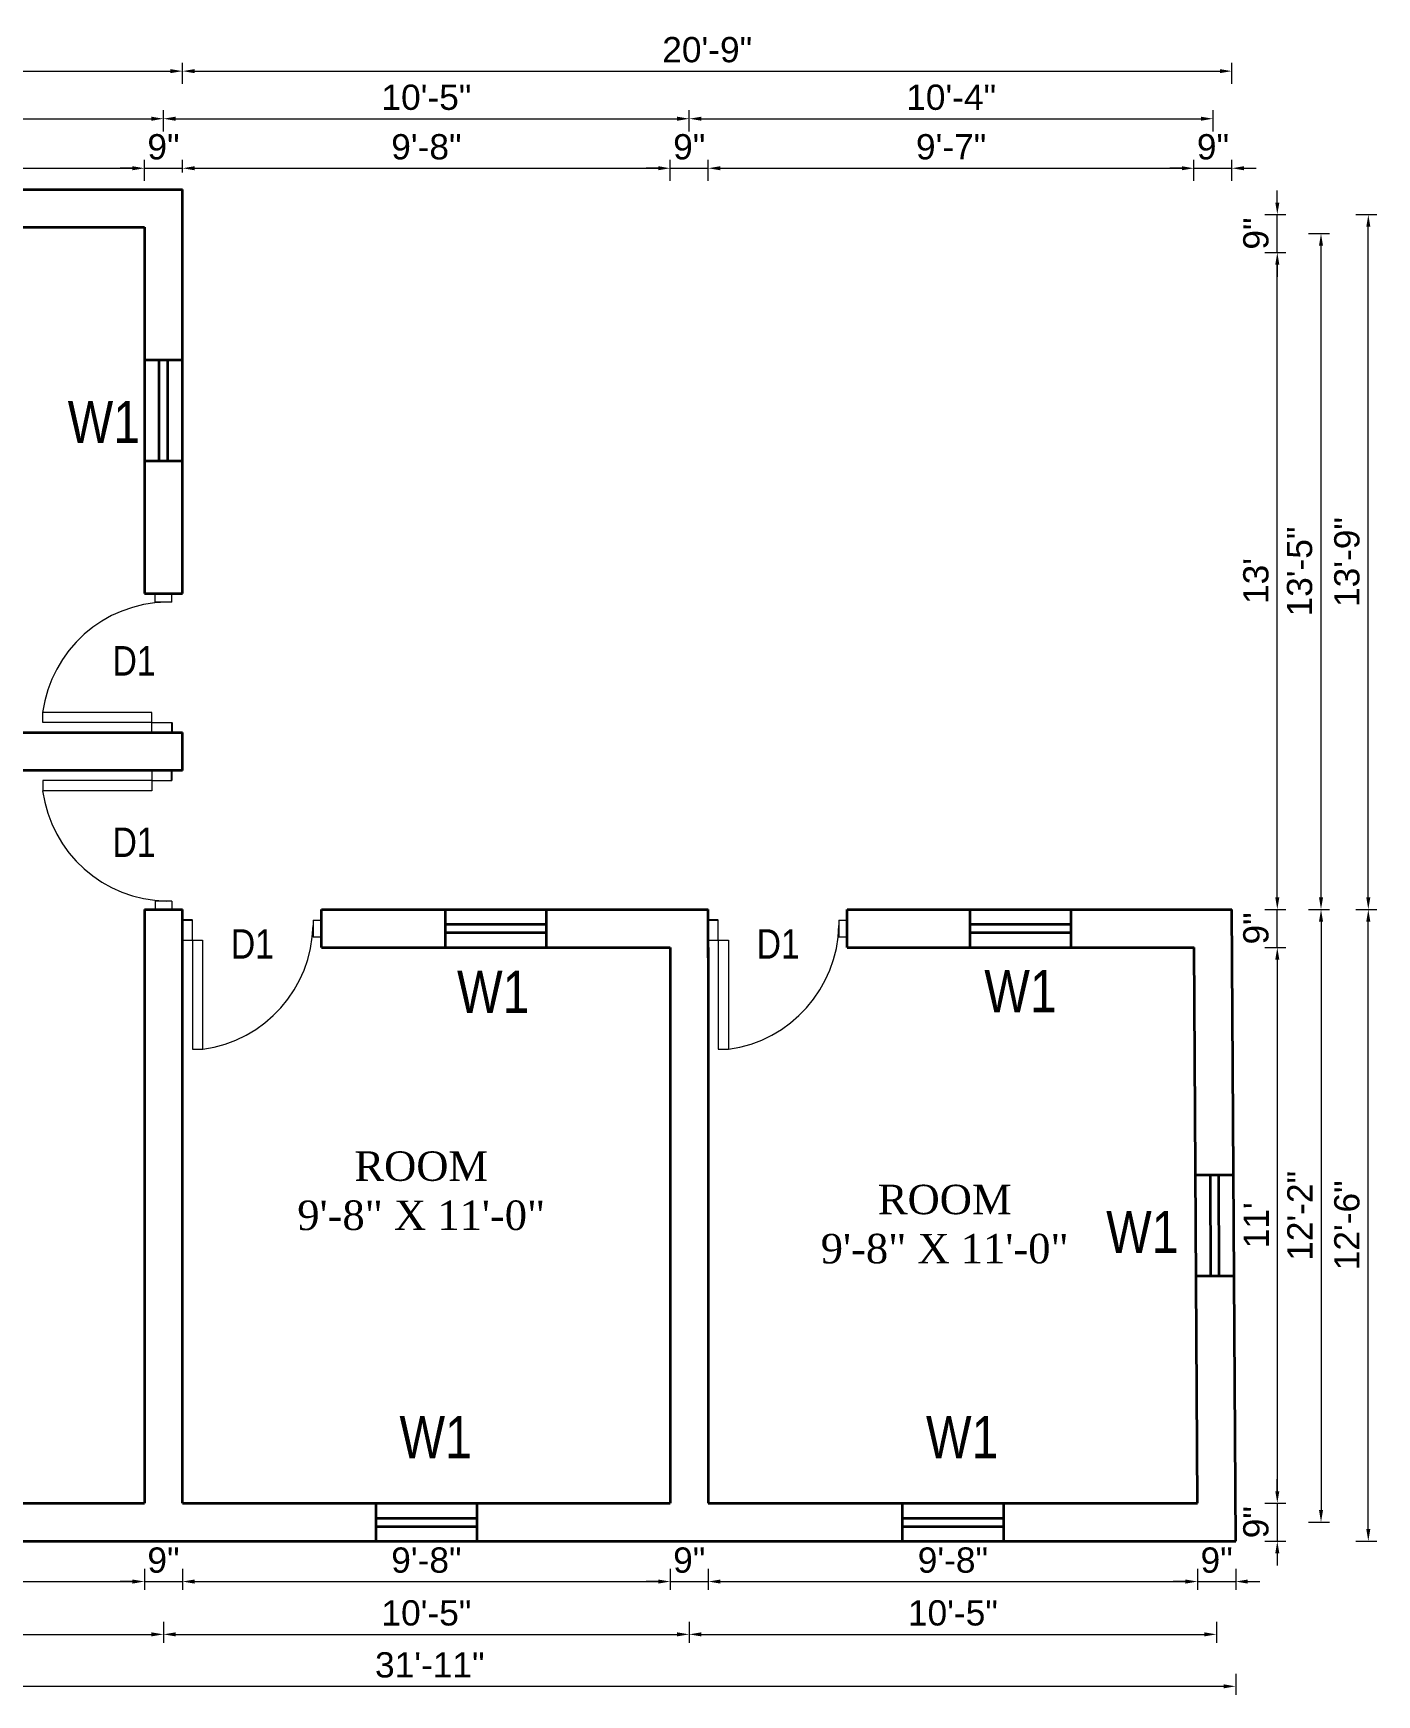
# Model space of a CAD drawing. Header units: inches. Extents: x 352731 to 371558, y -52658 to -39161.
# Drawn here: x 358204.7 to 358523.6, y -42467.6 to -42073 of the extents above; entities that cross this region are included whole.
import ezdxf

# ---------------------------------------------------------------- set-up
doc = ezdxf.new("R2010")
doc.units = ezdxf.units.IN
doc.header["$LTSCALE"] = 2
doc.header["$MEASUREMENT"] = 0
doc.header["$PDMODE"] = 34
doc.layers.get('0').update_dxf_attribs({"linetype": 'CONTINUOUS'})
doc.layers.get('DEFPOINTS').update_dxf_attribs({"color": 141, "linetype": 'CONTINUOUS'})
for name, color, linetype, lineweight in [('dimension', 160, 'CONTINUOUS', 15), ('door', 20, 'CONTINUOUS', 35), ('steps', 253, 'CONTINUOUS', 20), ('truss', 1, 'CONTINUOUS', 25)]:
    doc.layers.add(name, color=color, linetype=linetype, lineweight=lineweight)
doc.styles.add('Lettring Text', font='arial.ttf')
doc.styles.get("Standard").update_dxf_attribs({"font": 'ARIALN.TTF'})
doc.dimstyles.new('Copy of Standard', dxfattribs={"dimtxt": 6, "dimasz": 2.875, "dimexe": 2, "dimexo": 4, "dimgap": 2, "dimtad": 1, "dimdec": 0, "dimrnd": 1, "dimzin": 0, "dimdsep": 46, "dimlunit": 4, "dimtxsty": 'Lettring Text', "dimcen": 0.1, "dimclrd": 7, "dimclre": 7, "dimclrt": 7, "dimazin": 0, "dimtfac": 0.645, "dimtdec": 0, "dimtmove": 1, "dimatfit": 0, "dimfxl": 3, "dimfxlon": 1, "dimtfillclr": 256, "dimtolj": 1, "dimtzin": 0, "dimlwd": -1, "dimlwe": -1, "dimarcsym": 2})

# ---------------------------------------------------------------- blocks, each defined once
blk = doc.blocks.new('*D352')
at = {"layer": 'DEFPOINTS', "color": 0, "ltscale": 0.5, "transparency": 16777216}
for p in [(358231.14, -42105.08), (358106.56, -42119.09), (358231.14, -42119.09)]:
    blk.add_point(p, dxfattribs=at)
at = {"layer": 'steps', "color": 7, "ltscale": 0.5, "transparency": 16777216}
for p, q in [((358106.56, -42108.08), (358106.56, -42103.08)), ((358109.43, -42105.08), (358228.27, -42105.08)), ((358231.14, -42108.08), (358231.14, -42103.08))]:
    blk.add_line(p, q, dxfattribs=at)
for points in [[(358109.43, -42104.6), (358109.43, -42105.56), (358106.56, -42105.08)], [(358228.27, -42104.6), (358228.27, -42105.56), (358231.14, -42105.08)]]:
    blk.add_solid(points, dxfattribs=at)
at = {"layer": 'steps', "color": 7, "ltscale": 0.5, "transparency": 16777216, "insert": (358168.85, -42100.02), "char_height": 6, "attachment_point": 5, "style": 'Lettring Text'}
blk.add_mtext('\\A1;10\'-5"', dxfattribs=at)
blk = doc.blocks.new('*D353')
at = {"layer": 'DEFPOINTS', "color": 0, "ltscale": 0.5, "transparency": 16777216}
for p in [(358240.14, -42105.08), (358240.14, -42110.09), (358231.14, -42119.09)]:
    blk.add_point(p, dxfattribs=at)
at = {"layer": 'steps', "color": 7, "ltscale": 0.5, "transparency": 16777216}
for p, q in [((358228.27, -42105.08), (358225.39, -42105.08)), ((358231.14, -42108.08), (358231.14, -42103.08)), ((358231.14, -42105.08), (358240.14, -42105.08)), ((358240.14, -42106.09), (358240.14, -42103.08)), ((358243.02, -42105.08), (358245.89, -42105.08))]:
    blk.add_line(p, q, dxfattribs=at)
for points in [[(358228.27, -42104.6), (358228.27, -42105.56), (358231.14, -42105.08)], [(358243.02, -42104.6), (358243.02, -42105.56), (358240.14, -42105.08)]]:
    blk.add_solid(points, dxfattribs=at)
at = {"layer": 'steps', "color": 7, "ltscale": 0.5, "transparency": 16777216, "insert": (358235.64, -42100.02), "char_height": 6, "attachment_point": 5, "style": 'Lettring Text'}
blk.add_mtext('\\A1;9"', dxfattribs=at)
blk = doc.blocks.new('*D354')
at = {"layer": 'DEFPOINTS', "color": 0, "ltscale": 0.5, "transparency": 16777216}
for p in [(358235.64, -42093.32), (358102.11, -42114.59), (358235.64, -42114.59)]:
    blk.add_point(p, dxfattribs=at)
at = {"layer": 'steps', "color": 7, "ltscale": 0.5, "transparency": 16777216}
for p, q in [((358102.11, -42096.32), (358102.11, -42091.32)), ((358104.98, -42093.32), (358232.77, -42093.32)), ((358235.64, -42096.32), (358235.64, -42091.32))]:
    blk.add_line(p, q, dxfattribs=at)
for points in [[(358104.98, -42092.84), (358104.98, -42093.8), (358102.11, -42093.32)], [(358232.77, -42092.84), (358232.77, -42093.8), (358235.64, -42093.32)]]:
    blk.add_solid(points, dxfattribs=at)
at = {"layer": 'steps', "color": 7, "ltscale": 0.5, "transparency": 16777216, "insert": (358168.87, -42088.31), "char_height": 6, "attachment_point": 5, "style": 'Lettring Text'}
blk.add_mtext('\\A1;11\'-2"', dxfattribs=at)
blk = doc.blocks.new('*D355')
at = {"layer": 'DEFPOINTS', "color": 0, "ltscale": 0.5, "transparency": 16777216}
for p in [(358240.14, -42082.02), (358097.27, -42110.09), (358240.14, -42110.09)]:
    blk.add_point(p, dxfattribs=at)
at = {"layer": 'steps', "color": 7, "ltscale": 0.5, "transparency": 16777216}
for p, q in [((358097.27, -42085.02), (358097.27, -42080.02)), ((358100.14, -42082.02), (358237.27, -42082.02)), ((358240.14, -42085.02), (358240.14, -42080.02))]:
    blk.add_line(p, q, dxfattribs=at)
for points in [[(358100.14, -42081.54), (358100.14, -42082.5), (358097.27, -42082.02)], [(358237.27, -42081.54), (358237.27, -42082.5), (358240.14, -42082.02)]]:
    blk.add_solid(points, dxfattribs=at)
at = {"layer": 'steps', "color": 7, "ltscale": 0.5, "transparency": 16777216, "insert": (358168.7, -42077.01), "char_height": 6, "attachment_point": 5, "style": 'Lettring Text'}
blk.add_mtext('\\A1;11\'-11"', dxfattribs=at)
blk = doc.blocks.new('*D317')
at = {"layer": 'DEFPOINTS', "color": 0, "ltscale": 0.5, "transparency": 16777216}
for p in [(358116.29, -42422.09), (358231.14, -42431.09), (358231.14, -42440.68)]:
    blk.add_point(p, dxfattribs=at)
at = {"layer": 'steps', "color": 7, "ltscale": 0.5, "transparency": 16777216}
for p, q in [((358116.29, -42437.68), (358116.29, -42442.68)), ((358119.16, -42440.68), (358228.27, -42440.68)), ((358231.14, -42437.68), (358231.14, -42442.68))]:
    blk.add_line(p, q, dxfattribs=at)
for points in [[(358119.16, -42440.2), (358119.16, -42441.16), (358116.29, -42440.68)], [(358228.27, -42440.2), (358228.27, -42441.16), (358231.14, -42440.68)]]:
    blk.add_solid(points, dxfattribs=at)
at = {"layer": 'steps', "color": 7, "ltscale": 0.5, "transparency": 16777216, "insert": (358173.71, -42435.62), "char_height": 6, "attachment_point": 5, "style": 'Lettring Text'}
blk.add_mtext('\\A1;9\'-7"', dxfattribs=at)
blk = doc.blocks.new('*D318')
at = {"layer": 'DEFPOINTS', "color": 0, "ltscale": 0.5, "transparency": 16777216}
for p in [(358231.14, -42431.09), (358240.14, -42431.09), (358240.14, -42440.68)]:
    blk.add_point(p, dxfattribs=at)
at = {"layer": 'steps', "color": 7, "ltscale": 0.5, "transparency": 16777216}
for p, q in [((358228.27, -42440.68), (358225.39, -42440.68)), ((358231.14, -42437.68), (358231.14, -42442.68)), ((358231.14, -42440.68), (358240.14, -42440.68)), ((358240.14, -42437.68), (358240.14, -42442.68)), ((358243.02, -42440.68), (358245.89, -42440.68))]:
    blk.add_line(p, q, dxfattribs=at)
for points in [[(358228.27, -42440.2), (358228.27, -42441.16), (358231.14, -42440.68)], [(358243.02, -42440.2), (358243.02, -42441.16), (358240.14, -42440.68)]]:
    blk.add_solid(points, dxfattribs=at)
at = {"layer": 'steps', "color": 7, "ltscale": 0.5, "transparency": 16777216, "insert": (358235.64, -42435.62), "char_height": 6, "attachment_point": 5, "style": 'Lettring Text'}
blk.add_mtext('\\A1;9"', dxfattribs=at)
blk = doc.blocks.new('*D319')
at = {"layer": 'DEFPOINTS', "color": 0, "ltscale": 0.5, "transparency": 16777216}
for p in [(358355.93, -42422.09), (358240.14, -42431.09), (358355.93, -42440.68)]:
    blk.add_point(p, dxfattribs=at)
at = {"layer": 'steps', "color": 7, "ltscale": 0.5, "transparency": 16777216}
for p, q in [((358240.14, -42437.68), (358240.14, -42442.68)), ((358243.02, -42440.68), (358353.06, -42440.68)), ((358355.93, -42437.68), (358355.93, -42442.68))]:
    blk.add_line(p, q, dxfattribs=at)
for points in [[(358243.02, -42440.2), (358243.02, -42441.16), (358240.14, -42440.68)], [(358353.06, -42440.2), (358353.06, -42441.16), (358355.93, -42440.68)]]:
    blk.add_solid(points, dxfattribs=at)
at = {"layer": 'steps', "color": 7, "ltscale": 0.5, "transparency": 16777216, "insert": (358298.04, -42435.62), "char_height": 6, "attachment_point": 5, "style": 'Lettring Text'}
blk.add_mtext('\\A1;9\'-8"', dxfattribs=at)
blk = doc.blocks.new('*D320')
at = {"layer": 'DEFPOINTS', "color": 0, "ltscale": 0.5, "transparency": 16777216}
for p in [(358355.93, -42422.09), (358364.93, -42431.09), (358364.93, -42440.68)]:
    blk.add_point(p, dxfattribs=at)
at = {"layer": 'steps', "color": 7, "ltscale": 0.5, "transparency": 16777216}
for p, q in [((358353.06, -42440.68), (358350.18, -42440.68)), ((358355.93, -42437.68), (358355.93, -42442.68)), ((358355.93, -42440.68), (358364.93, -42440.68)), ((358364.93, -42437.68), (358364.93, -42442.68)), ((358367.81, -42440.68), (358370.68, -42440.68))]:
    blk.add_line(p, q, dxfattribs=at)
for points in [[(358353.06, -42440.2), (358353.06, -42441.16), (358355.93, -42440.68)], [(358367.81, -42440.2), (358367.81, -42441.16), (358364.93, -42440.68)]]:
    blk.add_solid(points, dxfattribs=at)
at = {"layer": 'steps', "color": 7, "ltscale": 0.5, "transparency": 16777216, "insert": (358360.43, -42435.62), "char_height": 6, "attachment_point": 5, "style": 'Lettring Text'}
blk.add_mtext('\\A1;9"', dxfattribs=at)
blk = doc.blocks.new('*D321')
at = {"layer": 'DEFPOINTS', "color": 0, "ltscale": 0.5, "transparency": 16777216}
for p in [(358481.07, -42422.09), (358364.93, -42431.09), (358481.07, -42440.68)]:
    blk.add_point(p, dxfattribs=at)
at = {"layer": 'steps', "color": 7, "ltscale": 0.5, "transparency": 16777216}
for p, q in [((358364.93, -42437.68), (358364.93, -42442.68)), ((358367.81, -42440.68), (358478.19, -42440.68)), ((358481.07, -42437.68), (358481.07, -42442.68))]:
    blk.add_line(p, q, dxfattribs=at)
for points in [[(358367.81, -42440.2), (358367.81, -42441.16), (358364.93, -42440.68)], [(358478.19, -42440.2), (358478.19, -42441.16), (358481.07, -42440.68)]]:
    blk.add_solid(points, dxfattribs=at)
at = {"layer": 'steps', "color": 7, "ltscale": 0.5, "transparency": 16777216, "insert": (358423, -42435.62), "char_height": 6, "attachment_point": 5, "style": 'Lettring Text'}
blk.add_mtext('\\A1;9\'-8"', dxfattribs=at)
blk = doc.blocks.new('*D322')
at = {"layer": 'DEFPOINTS', "color": 0, "ltscale": 0.5, "transparency": 16777216}
for p in [(358481.07, -42422.09), (358490.12, -42431.09), (358490.12, -42440.68)]:
    blk.add_point(p, dxfattribs=at)
at = {"layer": 'steps', "color": 7, "ltscale": 0.5, "transparency": 16777216}
for p, q in [((358478.19, -42440.68), (358475.32, -42440.68)), ((358481.07, -42437.68), (358481.07, -42442.68)), ((358481.07, -42440.68), (358490.12, -42440.68)), ((358490.12, -42437.68), (358490.12, -42442.68)), ((358493, -42440.68), (358495.87, -42440.68))]:
    blk.add_line(p, q, dxfattribs=at)
for points in [[(358478.19, -42440.2), (358478.19, -42441.16), (358481.07, -42440.68)], [(358493, -42440.2), (358493, -42441.16), (358490.12, -42440.68)]]:
    blk.add_solid(points, dxfattribs=at)
at = {"layer": 'steps', "color": 7, "ltscale": 0.5, "transparency": 16777216, "insert": (358485.6, -42435.62), "char_height": 6, "attachment_point": 5, "style": 'Lettring Text'}
blk.add_mtext('\\A1;9"', dxfattribs=at)
blk = doc.blocks.new('*D323')
at = {"layer": 'DEFPOINTS', "color": 0, "ltscale": 0.5, "transparency": 16777216}
for p in [(358111.93, -42426.59), (358235.64, -42426.59), (358235.64, -42453.22)]:
    blk.add_point(p, dxfattribs=at)
at = {"layer": 'steps', "color": 7, "ltscale": 0.5, "transparency": 16777216}
for p, q in [((358111.93, -42450.22), (358111.93, -42455.22)), ((358235.64, -42450.22), (358235.64, -42455.22)), ((358114.8, -42453.22), (358232.77, -42453.22))]:
    blk.add_line(p, q, dxfattribs=at)
for points in [[(358114.8, -42452.74), (358114.8, -42453.7), (358111.93, -42453.22)], [(358232.77, -42452.74), (358232.77, -42453.7), (358235.64, -42453.22)]]:
    blk.add_solid(points, dxfattribs=at)
at = {"layer": 'steps', "color": 7, "ltscale": 0.5, "transparency": 16777216, "insert": (358173.79, -42448.16), "char_height": 6, "attachment_point": 5, "style": 'Lettring Text'}
blk.add_mtext('\\A1;10\'-4"', dxfattribs=at)
blk = doc.blocks.new('*D324')
at = {"layer": 'DEFPOINTS', "color": 0, "ltscale": 0.5, "transparency": 16777216}
for p in [(358235.64, -42426.59), (358360.43, -42426.59), (358360.43, -42453.22)]:
    blk.add_point(p, dxfattribs=at)
at = {"layer": 'steps', "color": 7, "ltscale": 0.5, "transparency": 16777216}
for p, q in [((358235.64, -42450.22), (358235.64, -42455.22)), ((358360.43, -42450.22), (358360.43, -42455.22)), ((358238.52, -42453.22), (358357.56, -42453.22))]:
    blk.add_line(p, q, dxfattribs=at)
for points in [[(358238.52, -42452.74), (358238.52, -42453.7), (358235.64, -42453.22)], [(358357.56, -42452.74), (358357.56, -42453.7), (358360.43, -42453.22)]]:
    blk.add_solid(points, dxfattribs=at)
at = {"layer": 'steps', "color": 7, "ltscale": 0.5, "transparency": 16777216, "insert": (358298.04, -42448.16), "char_height": 6, "attachment_point": 5, "style": 'Lettring Text'}
blk.add_mtext('\\A1;10\'-5"', dxfattribs=at)
blk = doc.blocks.new('*D325')
at = {"layer": 'DEFPOINTS', "color": 0, "ltscale": 0.5, "transparency": 16777216}
for p in [(358360.43, -42426.59), (358485.57, -42426.59), (358485.57, -42453.22)]:
    blk.add_point(p, dxfattribs=at)
at = {"layer": 'steps', "color": 7, "ltscale": 0.5, "transparency": 16777216}
for p, q in [((358360.43, -42450.22), (358360.43, -42455.22)), ((358485.57, -42450.22), (358485.57, -42455.22)), ((358363.31, -42453.22), (358482.7, -42453.22))]:
    blk.add_line(p, q, dxfattribs=at)
for points in [[(358363.31, -42452.74), (358363.31, -42453.7), (358360.43, -42453.22)], [(358482.7, -42452.74), (358482.7, -42453.7), (358485.57, -42453.22)]]:
    blk.add_solid(points, dxfattribs=at)
at = {"layer": 'steps', "color": 7, "ltscale": 0.5, "transparency": 16777216, "insert": (358423, -42448.16), "char_height": 6, "attachment_point": 5, "style": 'Lettring Text'}
blk.add_mtext('\\A1;10\'-5"', dxfattribs=at)
blk = doc.blocks.new('*D326')
at = {"layer": 'DEFPOINTS', "color": 0, "ltscale": 0.5, "transparency": 16777216}
for p in [(358107.57, -42431.09), (358490.12, -42431.09), (358490.12, -42465.56)]:
    blk.add_point(p, dxfattribs=at)
at = {"layer": 'steps', "color": 7, "ltscale": 0.5, "transparency": 16777216}
for p, q in [((358107.57, -42462.56), (358107.57, -42467.56)), ((358490.12, -42462.56), (358490.12, -42467.56)), ((358110.44, -42465.56), (358487.25, -42465.56))]:
    blk.add_line(p, q, dxfattribs=at)
for points in [[(358110.44, -42465.09), (358110.44, -42466.04), (358107.57, -42465.56)], [(358487.25, -42465.09), (358487.25, -42466.04), (358490.12, -42465.56)]]:
    blk.add_solid(points, dxfattribs=at)
at = {"layer": 'steps', "color": 7, "ltscale": 0.5, "transparency": 16777216, "insert": (358298.85, -42460.5), "char_height": 6, "attachment_point": 5, "style": 'Lettring Text'}
blk.add_mtext('\\A1;31\'-11"', dxfattribs=at)
blk = doc.blocks.new('*D335')
at = {"layer": 'DEFPOINTS', "color": 0, "ltscale": 0.5, "transparency": 16777216}
for p in [(358489.24, -42281.09), (358485.57, -42426.59), (358510.37, -42426.59)]:
    blk.add_point(p, dxfattribs=at)
at = {"layer": 'steps', "color": 7, "ltscale": 0.5, "transparency": 16777216}
for p, q in [((358507.37, -42281.09), (358512.37, -42281.09)), ((358510.37, -42283.97), (358510.37, -42423.72)), ((358507.37, -42426.59), (358512.37, -42426.59))]:
    blk.add_line(p, q, dxfattribs=at)
for points in [[(358509.9, -42283.97), (358510.85, -42283.97), (358510.37, -42281.09)], [(358509.9, -42423.72), (358510.85, -42423.72), (358510.37, -42426.59)]]:
    blk.add_solid(points, dxfattribs=at)
at = {"layer": 'steps', "color": 7, "ltscale": 0.5, "transparency": 16777216, "insert": (358505.36, -42353.84), "char_height": 6, "attachment_point": 5, "rotation": 90, "style": 'Lettring Text'}
blk.add_mtext('\\A1;12\'-2"', dxfattribs=at)
blk = doc.blocks.new('*D336')
at = {"layer": 'DEFPOINTS', "color": 0, "ltscale": 0.5, "transparency": 16777216}
for p in [(358480.22, -42290.09), (358481.07, -42422.09), (358500, -42422.09)]:
    blk.add_point(p, dxfattribs=at)
at = {"layer": 'steps', "color": 7, "ltscale": 0.5, "transparency": 16777216}
for p, q in [((358497, -42290.09), (358502, -42290.09)), ((358500, -42292.97), (358500, -42419.22)), ((358497, -42422.09), (358502, -42422.09))]:
    blk.add_line(p, q, dxfattribs=at)
for points in [[(358499.52, -42292.97), (358500.48, -42292.97), (358500, -42290.09)], [(358499.52, -42419.22), (358500.48, -42419.22), (358500, -42422.09)]]:
    blk.add_solid(points, dxfattribs=at)
at = {"layer": 'steps', "color": 7, "ltscale": 0.5, "transparency": 16777216, "insert": (358494.99, -42356.09), "char_height": 6, "attachment_point": 5, "rotation": 90, "style": 'Lettring Text'}
blk.add_mtext("\\A1;11'", dxfattribs=at)
blk = doc.blocks.new('*D337')
at = {"layer": 'DEFPOINTS', "color": 0, "ltscale": 0.5, "transparency": 16777216}
for p in [(358489.24, -42281.09), (358500, -42281.09), (358480.22, -42290.09)]:
    blk.add_point(p, dxfattribs=at)
at = {"layer": 'steps', "color": 7, "ltscale": 0.5, "transparency": 16777216}
for p, q in [((358500, -42278.22), (358500, -42275.34)), ((358497, -42281.09), (358502, -42281.09)), ((358500, -42290.09), (358500, -42281.09)), ((358497, -42290.09), (358502, -42290.09)), ((358500, -42292.97), (358500, -42295.84))]:
    blk.add_line(p, q, dxfattribs=at)
for points in [[(358499.52, -42278.22), (358500.48, -42278.22), (358500, -42281.09)], [(358499.52, -42292.97), (358500.48, -42292.97), (358500, -42290.09)]]:
    blk.add_solid(points, dxfattribs=at)
at = {"layer": 'steps', "color": 7, "ltscale": 0.5, "transparency": 16777216, "insert": (358494.94, -42285.59), "char_height": 6, "attachment_point": 5, "rotation": 90, "style": 'Lettring Text'}
blk.add_mtext('\\A1;9"', dxfattribs=at)
blk = doc.blocks.new('*D338')
at = {"layer": 'DEFPOINTS', "color": 0, "ltscale": 0.5, "transparency": 16777216}
for p in [(358481.07, -42422.09), (358490.12, -42431.09), (358500, -42431.09)]:
    blk.add_point(p, dxfattribs=at)
at = {"layer": 'steps', "color": 7, "ltscale": 0.5, "transparency": 16777216}
for p, q in [((358500, -42419.22), (358500, -42416.34)), ((358497, -42422.09), (358502, -42422.09)), ((358500, -42422.09), (358500, -42431.09)), ((358497, -42431.09), (358502, -42431.09)), ((358500, -42433.97), (358500, -42436.84))]:
    blk.add_line(p, q, dxfattribs=at)
for points in [[(358499.52, -42419.22), (358500.48, -42419.22), (358500, -42422.09)], [(358499.52, -42433.97), (358500.48, -42433.97), (358500, -42431.09)]]:
    blk.add_solid(points, dxfattribs=at)
at = {"layer": 'steps', "color": 7, "ltscale": 0.5, "transparency": 16777216, "insert": (358494.94, -42426.59), "char_height": 6, "attachment_point": 5, "rotation": 90, "style": 'Lettring Text'}
blk.add_mtext('\\A1;9"', dxfattribs=at)
blk = doc.blocks.new('*D339')
at = {"layer": 'DEFPOINTS', "color": 0, "ltscale": 0.5, "transparency": 16777216}
for p in [(358489.24, -42281.09), (358521.6, -42281.09), (358490.12, -42431.09)]:
    blk.add_point(p, dxfattribs=at)
at = {"layer": 'steps', "color": 7, "ltscale": 0.5, "transparency": 16777216}
for p, q in [((358518.6, -42281.09), (358523.6, -42281.09)), ((358521.6, -42428.22), (358521.6, -42283.97)), ((358518.6, -42431.09), (358523.6, -42431.09))]:
    blk.add_line(p, q, dxfattribs=at)
for points in [[(358521.12, -42283.97), (358522.08, -42283.97), (358521.6, -42281.09)], [(358521.12, -42428.22), (358522.08, -42428.22), (358521.6, -42431.09)]]:
    blk.add_solid(points, dxfattribs=at)
at = {"layer": 'steps', "color": 7, "ltscale": 0.5, "transparency": 16777216, "insert": (358516.54, -42356.09), "char_height": 6, "attachment_point": 5, "rotation": 90, "style": 'Lettring Text'}
blk.add_mtext('\\A1;12\'-6"', dxfattribs=at)
blk = doc.blocks.new('*D340')
at = {"layer": 'DEFPOINTS', "color": 0, "ltscale": 0.5, "transparency": 16777216}
for p in [(358231.14, -42125.09), (358500, -42125.09), (358489.24, -42281.09)]:
    blk.add_point(p, dxfattribs=at)
at = {"layer": 'steps', "color": 7, "ltscale": 0.5, "transparency": 16777216}
for p, q in [((358497, -42125.09), (358502, -42125.09)), ((358500, -42278.22), (358500, -42127.97)), ((358497, -42281.09), (358502, -42281.09))]:
    blk.add_line(p, q, dxfattribs=at)
for points in [[(358499.52, -42127.97), (358500.48, -42127.97), (358500, -42125.09)], [(358499.52, -42278.22), (358500.48, -42278.22), (358500, -42281.09)]]:
    blk.add_solid(points, dxfattribs=at)
at = {"layer": 'steps', "color": 7, "ltscale": 0.5, "transparency": 16777216, "insert": (358494.94, -42203.09), "char_height": 6, "attachment_point": 5, "rotation": 90, "style": 'Lettring Text'}
blk.add_mtext("\\A1;13'", dxfattribs=at)
blk = doc.blocks.new('*D341')
at = {"layer": 'DEFPOINTS', "color": 0, "ltscale": 0.5, "transparency": 16777216}
for p in [(358240.14, -42116.09), (358500, -42116.09), (358231.14, -42125.09)]:
    blk.add_point(p, dxfattribs=at)
at = {"layer": 'steps', "color": 7, "ltscale": 0.5, "transparency": 16777216}
for p, q in [((358500, -42113.22), (358500, -42110.34)), ((358497, -42116.09), (358502, -42116.09)), ((358500, -42125.09), (358500, -42116.09)), ((358497, -42125.09), (358502, -42125.09)), ((358500, -42127.97), (358500, -42130.84))]:
    blk.add_line(p, q, dxfattribs=at)
for points in [[(358499.52, -42113.22), (358500.48, -42113.22), (358500, -42116.09)], [(358499.52, -42127.97), (358500.48, -42127.97), (358500, -42125.09)]]:
    blk.add_solid(points, dxfattribs=at)
at = {"layer": 'steps', "color": 7, "ltscale": 0.5, "transparency": 16777216, "insert": (358494.94, -42120.59), "char_height": 6, "attachment_point": 5, "rotation": 90, "style": 'Lettring Text'}
blk.add_mtext('\\A1;9"', dxfattribs=at)
blk = doc.blocks.new('*D342')
at = {"layer": 'DEFPOINTS', "color": 0, "ltscale": 0.5, "transparency": 16777216}
for p in [(358235.64, -42120.59), (358510.37, -42120.59), (358489.24, -42281.09)]:
    blk.add_point(p, dxfattribs=at)
at = {"layer": 'steps', "color": 7, "ltscale": 0.5, "transparency": 16777216}
for p, q in [((358507.37, -42120.59), (358512.37, -42120.59)), ((358510.37, -42278.22), (358510.37, -42123.47)), ((358507.37, -42281.09), (358512.37, -42281.09))]:
    blk.add_line(p, q, dxfattribs=at)
for points in [[(358509.9, -42123.47), (358510.85, -42123.47), (358510.37, -42120.59)], [(358509.9, -42278.22), (358510.85, -42278.22), (358510.37, -42281.09)]]:
    blk.add_solid(points, dxfattribs=at)
at = {"layer": 'steps', "color": 7, "ltscale": 0.5, "transparency": 16777216, "insert": (358505.31, -42200.84), "char_height": 6, "attachment_point": 5, "rotation": 90, "style": 'Lettring Text'}
blk.add_mtext('\\A1;13\'-5"', dxfattribs=at)
blk = doc.blocks.new('*D343')
at = {"layer": 'DEFPOINTS', "color": 0, "ltscale": 0.5, "transparency": 16777216}
for p in [(358240.14, -42116.09), (358521.6, -42116.09), (358489.24, -42281.09)]:
    blk.add_point(p, dxfattribs=at)
at = {"layer": 'steps', "color": 7, "ltscale": 0.5, "transparency": 16777216}
for p, q in [((358518.6, -42116.09), (358523.6, -42116.09)), ((358521.6, -42278.22), (358521.6, -42118.97)), ((358518.6, -42281.09), (358523.6, -42281.09))]:
    blk.add_line(p, q, dxfattribs=at)
for points in [[(358521.12, -42118.97), (358522.08, -42118.97), (358521.6, -42116.09)], [(358521.12, -42278.22), (358522.08, -42278.22), (358521.6, -42281.09)]]:
    blk.add_solid(points, dxfattribs=at)
at = {"layer": 'steps', "color": 7, "ltscale": 0.5, "transparency": 16777216, "insert": (358516.54, -42198.59), "char_height": 6, "attachment_point": 5, "rotation": 90, "style": 'Lettring Text'}
blk.add_mtext('\\A1;13\'-9"', dxfattribs=at)
blk = doc.blocks.new('*D344')
at = {"layer": 'DEFPOINTS', "color": 0, "ltscale": 0.5, "transparency": 16777216}
for p in [(358355.93, -42105.08), (358240.14, -42110.09), (358355.93, -42290.09)]:
    blk.add_point(p, dxfattribs=at)
at = {"layer": 'steps', "color": 7, "ltscale": 0.5, "transparency": 16777216}
for p, q in [((358240.14, -42106.09), (358240.14, -42103.08)), ((358243.02, -42105.08), (358353.06, -42105.08)), ((358355.93, -42108.08), (358355.93, -42103.08))]:
    blk.add_line(p, q, dxfattribs=at)
for points in [[(358243.02, -42104.6), (358243.02, -42105.56), (358240.14, -42105.08)], [(358353.06, -42104.6), (358353.06, -42105.56), (358355.93, -42105.08)]]:
    blk.add_solid(points, dxfattribs=at)
at = {"layer": 'steps', "color": 7, "ltscale": 0.5, "transparency": 16777216, "insert": (358298.04, -42100.02), "char_height": 6, "attachment_point": 5, "style": 'Lettring Text'}
blk.add_mtext('\\A1;9\'-8"', dxfattribs=at)
blk = doc.blocks.new('*D345')
at = {"layer": 'DEFPOINTS', "color": 0, "ltscale": 0.5, "transparency": 16777216}
for p in [(358364.93, -42105.08), (358364.93, -42281.09), (358355.93, -42290.09)]:
    blk.add_point(p, dxfattribs=at)
at = {"layer": 'steps', "color": 7, "ltscale": 0.5, "transparency": 16777216}
for p, q in [((358353.06, -42105.08), (358350.18, -42105.08)), ((358355.93, -42108.08), (358355.93, -42103.08)), ((358355.93, -42105.08), (358364.93, -42105.08)), ((358364.93, -42108.08), (358364.93, -42103.08)), ((358367.81, -42105.08), (358370.68, -42105.08))]:
    blk.add_line(p, q, dxfattribs=at)
for points in [[(358353.06, -42104.6), (358353.06, -42105.56), (358355.93, -42105.08)], [(358367.81, -42104.6), (358367.81, -42105.56), (358364.93, -42105.08)]]:
    blk.add_solid(points, dxfattribs=at)
at = {"layer": 'steps', "color": 7, "ltscale": 0.5, "transparency": 16777216, "insert": (358360.43, -42100.02), "char_height": 6, "attachment_point": 5, "style": 'Lettring Text'}
blk.add_mtext('\\A1;9"', dxfattribs=at)
blk = doc.blocks.new('*D346')
at = {"layer": 'DEFPOINTS', "color": 0, "ltscale": 0.5, "transparency": 16777216}
for p in [(358480.22, -42105.08), (358364.93, -42281.09), (358480.22, -42290.09)]:
    blk.add_point(p, dxfattribs=at)
at = {"layer": 'steps', "color": 7, "ltscale": 0.5, "transparency": 16777216}
for p, q in [((358364.93, -42108.08), (358364.93, -42103.08)), ((358367.81, -42105.08), (358477.34, -42105.08)), ((358480.22, -42108.08), (358480.22, -42103.08))]:
    blk.add_line(p, q, dxfattribs=at)
for points in [[(358367.81, -42104.6), (358367.81, -42105.56), (358364.93, -42105.08)], [(358477.34, -42104.6), (358477.34, -42105.56), (358480.22, -42105.08)]]:
    blk.add_solid(points, dxfattribs=at)
at = {"layer": 'steps', "color": 7, "ltscale": 0.5, "transparency": 16777216, "insert": (358422.58, -42100.02), "char_height": 6, "attachment_point": 5, "style": 'Lettring Text'}
blk.add_mtext('\\A1;9\'-7"', dxfattribs=at)
blk = doc.blocks.new('*D347')
at = {"layer": 'DEFPOINTS', "color": 0, "ltscale": 0.5, "transparency": 16777216}
for p in [(358489.24, -42105.08), (358489.24, -42281.09), (358480.22, -42290.09)]:
    blk.add_point(p, dxfattribs=at)
at = {"layer": 'steps', "color": 7, "ltscale": 0.5, "transparency": 16777216}
for p, q in [((358477.34, -42105.08), (358474.47, -42105.08)), ((358480.22, -42108.08), (358480.22, -42103.08)), ((358480.22, -42105.08), (358489.24, -42105.08)), ((358489.24, -42108.08), (358489.24, -42103.08)), ((358492.11, -42105.08), (358494.99, -42105.08))]:
    blk.add_line(p, q, dxfattribs=at)
for points in [[(358477.34, -42104.6), (358477.34, -42105.56), (358480.22, -42105.08)], [(358492.11, -42104.6), (358492.11, -42105.56), (358489.24, -42105.08)]]:
    blk.add_solid(points, dxfattribs=at)
at = {"layer": 'steps', "color": 7, "ltscale": 0.5, "transparency": 16777216, "insert": (358484.73, -42100.02), "char_height": 6, "attachment_point": 5, "style": 'Lettring Text'}
blk.add_mtext('\\A1;9"', dxfattribs=at)
blk = doc.blocks.new('*D348')
at = {"layer": 'DEFPOINTS', "color": 0, "ltscale": 0.5, "transparency": 16777216}
for p in [(358360.43, -42093.32), (358235.64, -42114.59), (358360.43, -42290.09)]:
    blk.add_point(p, dxfattribs=at)
at = {"layer": 'steps', "color": 7, "ltscale": 0.5, "transparency": 16777216}
for p, q in [((358235.64, -42096.32), (358235.64, -42091.32)), ((358238.52, -42093.32), (358357.56, -42093.32)), ((358360.43, -42096.32), (358360.43, -42091.32))]:
    blk.add_line(p, q, dxfattribs=at)
for points in [[(358238.52, -42092.84), (358238.52, -42093.8), (358235.64, -42093.32)], [(358357.56, -42092.84), (358357.56, -42093.8), (358360.43, -42093.32)]]:
    blk.add_solid(points, dxfattribs=at)
at = {"layer": 'steps', "color": 7, "ltscale": 0.5, "transparency": 16777216, "insert": (358298.04, -42088.26), "char_height": 6, "attachment_point": 5, "style": 'Lettring Text'}
blk.add_mtext('\\A1;10\'-5"', dxfattribs=at)
blk = doc.blocks.new('*D349')
at = {"layer": 'DEFPOINTS', "color": 0, "ltscale": 0.5, "transparency": 16777216}
for p in [(358484.75, -42093.32), (358484.75, -42285.59), (358360.43, -42290.09)]:
    blk.add_point(p, dxfattribs=at)
at = {"layer": 'steps', "color": 7, "ltscale": 0.5, "transparency": 16777216}
for p, q in [((358360.43, -42096.32), (358360.43, -42091.32)), ((358363.31, -42093.32), (358481.88, -42093.32)), ((358484.75, -42096.32), (358484.75, -42091.32))]:
    blk.add_line(p, q, dxfattribs=at)
for points in [[(358363.31, -42092.84), (358363.31, -42093.8), (358360.43, -42093.32)], [(358481.88, -42092.84), (358481.88, -42093.8), (358484.75, -42093.32)]]:
    blk.add_solid(points, dxfattribs=at)
at = {"layer": 'steps', "color": 7, "ltscale": 0.5, "transparency": 16777216, "insert": (358422.59, -42088.26), "char_height": 6, "attachment_point": 5, "style": 'Lettring Text'}
blk.add_mtext('\\A1;10\'-4"', dxfattribs=at)
blk = doc.blocks.new('*D350')
at = {"layer": 'DEFPOINTS', "color": 0, "ltscale": 0.5, "transparency": 16777216}
for p in [(358489.24, -42082.02), (358240.14, -42110.09), (358489.24, -42281.09)]:
    blk.add_point(p, dxfattribs=at)
at = {"layer": 'steps', "color": 7, "ltscale": 0.5, "transparency": 16777216}
for p, q in [((358240.14, -42085.02), (358240.14, -42080.02)), ((358243.02, -42082.02), (358486.36, -42082.02)), ((358489.24, -42085.02), (358489.24, -42080.02))]:
    blk.add_line(p, q, dxfattribs=at)
for points in [[(358243.02, -42081.54), (358243.02, -42082.5), (358240.14, -42082.02)], [(358486.36, -42081.54), (358486.36, -42082.5), (358489.24, -42082.02)]]:
    blk.add_solid(points, dxfattribs=at)
at = {"layer": 'steps', "color": 7, "ltscale": 0.5, "transparency": 16777216, "insert": (358364.69, -42076.96), "char_height": 6, "attachment_point": 5, "style": 'Lettring Text'}
blk.add_mtext('\\A1;20\'-9"', dxfattribs=at)

msp = doc.modelspace()

# ---------------------------------------------------------------- linework, layer by layer
at = {"layer": 'dimension', "ltscale": 7}
for p, q in [((358233.64, -42208.09), (358233.64, -42206.09)), ((358237.64, -42208.09), (358233.64, -42208.09)), ((358237.64, -42208.09), (358237.64, -42206.09)), ((358232.84, -42234.29), (358206.97, -42234.29)), ((358206.97, -42236.69), (358206.97, -42234.29)), ((358232.84, -42236.69), (358232.84, -42234.29)), ((358232.84, -42236.69), (358206.97, -42236.69)), ((358232.84, -42239.09), (358232.84, -42236.69)), ((358232.84, -42236.69), (358237.64, -42236.69)), ((358237.64, -42239.09), (358232.84, -42239.09)), ((358237.64, -42236.69), (358237.64, -42239.09)), ((358232.84, -42250.49), (358206.97, -42250.49)), ((358206.97, -42250.49), (358206.97, -42252.89)), ((358232.84, -42248.09), (358232.84, -42250.49)), ((358237.64, -42248.09), (358232.84, -42248.09)), ((358232.84, -42250.49), (358237.64, -42250.49)), ((358232.84, -42250.49), (358232.84, -42252.89)), ((358237.64, -42250.49), (358237.64, -42248.09)), ((358232.84, -42252.89), (358206.97, -42252.89)), ((358237.64, -42279.09), (358233.64, -42279.09)), ((358233.64, -42279.09), (358233.64, -42281.09)), ((358237.64, -42279.09), (358237.64, -42281.09)), ((358242.54, -42283.59), (358240.14, -42283.59)), ((358240.14, -42283.59), (358240.14, -42288.39)), ((358242.54, -42288.39), (358242.54, -42283.59)), ((358271.14, -42283.59), (358271.14, -42287.59)), ((358271.14, -42283.59), (358273.14, -42283.59)), ((358367.33, -42283.59), (358364.93, -42283.59)), ((358364.93, -42283.59), (358364.93, -42288.39)), ((358367.33, -42288.39), (358367.33, -42283.59)), ((358395.93, -42283.59), (358395.93, -42287.59)), ((358395.93, -42283.59), (358397.93, -42283.59)), ((358240.14, -42288.39), (358242.54, -42288.39)), ((358242.54, -42288.39), (358242.54, -42314.27)), ((358242.54, -42288.39), (358244.94, -42288.39)), ((358244.94, -42288.39), (358244.94, -42314.27)), ((358271.14, -42287.59), (358273.14, -42287.59)), ((358364.93, -42288.39), (358367.33, -42288.39)), ((358367.33, -42288.39), (358367.33, -42314.27)), ((358367.33, -42288.39), (358369.73, -42288.39)), ((358369.73, -42288.39), (358369.73, -42314.27)), ((358395.93, -42287.59), (358397.93, -42287.59)), ((358242.54, -42314.27), (358244.94, -42314.27)), ((358367.33, -42314.27), (358369.73, -42314.27))]:
    msp.add_line(p, q, dxfattribs=at)
for centre, start, end in [((358236.91, -42238.3), 91.0357, 172.3834), ((358236.91, -42248.89), 187.6166, 268.9643), ((358240.94, -42284.32), 277.6166, 358.9643), ((358365.73, -42284.32), 277.6166, 358.9643)]:
    msp.add_arc(centre, 30.21, start, end, dxfattribs=at)
at = {"layer": 'door', "ltscale": 0.5}
for p, q in [((358097.27, -42110.09), (358240.14, -42110.09)), ((358240.14, -42206.09), (358240.14, -42110.09)), ((358106.56, -42119.09), (358231.14, -42119.09)), ((358231.14, -42119.09), (358231.14, -42206.09)), ((358231.14, -42150.59), (358240.14, -42150.59)), ((358234.64, -42174.59), (358234.64, -42150.59)), ((358236.64, -42174.59), (358236.64, -42150.59)), ((358231.14, -42174.59), (358240.14, -42174.59)), ((358231.14, -42206.09), (358240.14, -42206.09)), ((358110.41, -42239.09), (358240.14, -42239.09)), ((358240.14, -42248.09), (358240.14, -42239.09)), ((358240.14, -42248.09), (358110.7, -42248.09)), ((358231.14, -42281.09), (358231.14, -42422.09)), ((358231.14, -42281.09), (358240.14, -42281.09)), ((358240.14, -42292.59), (358240.14, -42281.09)), ((358273.14, -42281.09), (358364.93, -42281.09)), ((358273.14, -42290.09), (358273.14, -42281.09)), ((358302.54, -42290.09), (358302.54, -42281.09)), ((358326.54, -42290.09), (358326.54, -42281.09)), ((358364.93, -42292.59), (358364.93, -42281.09)), ((358397.93, -42281.09), (358489.24, -42281.09)), ((358397.93, -42290.09), (358397.93, -42281.09)), ((358427.11, -42290.09), (358427.11, -42281.09)), ((358451.11, -42290.09), (358451.11, -42281.09)), ((358490.12, -42431.09), (358489.24, -42281.09)), ((358302.54, -42284.59), (358326.54, -42284.59)), ((358302.54, -42286.59), (358326.54, -42286.59)), ((358427.11, -42284.59), (358451.11, -42284.59)), ((358427.11, -42286.59), (358451.11, -42286.59)), ((358240.14, -42422.09), (358240.14, -42290.09)), ((358273.14, -42290.09), (358355.93, -42290.09)), ((358355.93, -42290.09), (358355.93, -42422.09)), ((358364.93, -42290.09), (358364.93, -42422.09)), ((358397.93, -42290.09), (358480.29, -42290.09)), ((358481.07, -42422.09), (358480.29, -42290.09)), ((358480.68, -42344.09), (358489.61, -42344.09)), ((358484.22, -42368.09), (358484.14, -42344.09)), ((358486.22, -42368.09), (358486.14, -42344.09)), ((358480.68, -42368.09), (358489.75, -42368.09)), ((358116.29, -42422.09), (358231.14, -42422.09)), ((358240.14, -42422.09), (358355.93, -42422.09)), ((358286.04, -42422.09), (358286.04, -42431.09)), ((358310.04, -42422.09), (358310.04, -42431.09)), ((358364.93, -42422.09), (358481.07, -42422.09)), ((358411, -42422.09), (358411, -42431.09)), ((358435, -42422.09), (358435, -42431.09)), ((358490.07, -42422.09), (358490.12, -42422.09)), ((358286.04, -42425.59), (358310.04, -42425.59)), ((358286.04, -42427.59), (358310.04, -42427.59)), ((358411, -42425.59), (358435, -42425.59)), ((358411, -42427.59), (358435, -42427.59)), ((358107.57, -42431.09), (358490.12, -42431.09)), ((358481.12, -42431.14), (358481.12, -42431.09))]:
    msp.add_line(p, q, dxfattribs=at)
at = {"layer": 'truss', "ltscale": 7}
for p, q in [((358237.64, -42206.09), (358233.64, -42206.09)), ((358237.64, -42239.09), (358233.64, -42239.09)), ((358237.64, -42236.69), (358237.64, -42239.09)), ((358237.64, -42248.09), (358233.64, -42248.09)), ((358237.64, -42250.49), (358237.64, -42248.09)), ((358237.64, -42281.09), (358233.64, -42281.09)), ((358240.14, -42283.59), (358240.14, -42287.59)), ((358242.54, -42283.59), (358240.14, -42283.59)), ((358273.14, -42283.59), (358273.14, -42287.59)), ((358364.93, -42283.59), (358364.93, -42287.59)), ((358367.33, -42283.59), (358364.93, -42283.59)), ((358397.93, -42283.59), (358397.93, -42287.59))]:
    msp.add_line(p, q, dxfattribs=at)

# ---------------------------------------------------------------- texts
at = {"color": 7, "linetype": 'ByBlock', "lineweight": 5, "char_height": 10, "width": 44.1664, "attachment_point": 1}
for insert in [(358212.91, -42160.33), (358305.32, -42295.64), (358430.46, -42295.48), (358459.38, -42352.67), (358291.66, -42401.4), (358416.62, -42401.4)]:
    msp.add_mtext('W1', dxfattribs=dict(at, insert=insert))
at = {"layer": 'steps', "color": 7, "ltscale": 0.3, "char_height": 7}
for insert, attachment_point in [((358228.66, -42218.55), 2), ((358228.66, -42268.63), 8), ((358256.75, -42292.77), 8), ((358381.54, -42292.77), 8)]:
    msp.add_mtext_dynamic_manual_height_columns('{\\W1;D1}', width=18.6213, gutter_width=40, heights=[0], dxfattribs=dict(at, insert=insert, attachment_point=attachment_point))
at = {"layer": 'steps', "color": 7, "ltscale": 0.3, "char_height": 7, "width": 70.3269, "attachment_point": 2}
for insert in [(358296.82, -42338.53), (358421.06, -42346.45)]:
    msp.add_mtext('{\\fTimes New Roman|b0|i0|c0|p18;ROOM \\P9\'-8" X 11\'-0"}', dxfattribs=dict(at, insert=insert))

# ---------------------------------------------------------------- dimensions: what is measured, and where the dimension line sits
at = {"layer": 'steps', "ltscale": 0.5}
for base, p1, p2, picture, middle in [((358240.14, -42082.02), (358097.27, -42110.09), (358240.14, -42110.09), '*D355', (358168.7, -42077.01)), ((358489.24, -42082.02), (358240.14, -42110.09), (358489.24, -42281.09), '*D350', (358364.69, -42076.96)), ((358235.64, -42093.32), (358102.11, -42114.59), (358235.64, -42114.59), '*D354', (358168.87, -42088.31)), ((358360.43, -42093.32), (358235.64, -42114.59), (358360.43, -42290.09), '*D348', (358298.04, -42088.26)), ((358484.75, -42093.32), (358360.43, -42290.09), (358484.75, -42285.59), '*D349', (358422.59, -42088.26)), ((358231.14, -42105.08), (358106.56, -42119.09), (358231.14, -42119.09), '*D352', (358168.85, -42100.02)), ((358355.93, -42105.08), (358240.14, -42110.09), (358355.93, -42290.09), '*D344', (358298.04, -42100.02)), ((358480.22, -42105.08), (358364.93, -42281.09), (358480.22, -42290.09), '*D346', (358422.58, -42100.02)), ((358231.14, -42440.68), (358116.29, -42422.09), (358231.14, -42431.09), '*D317', (358173.71, -42435.62)), ((358355.93, -42440.68), (358240.14, -42431.09), (358355.93, -42422.09), '*D319', (358298.04, -42435.62)), ((358481.07, -42440.68), (358364.93, -42431.09), (358481.07, -42422.09), '*D321', (358423, -42435.62)), ((358235.64, -42453.22), (358111.93, -42426.59), (358235.64, -42426.59), '*D323', (358173.79, -42448.16)), ((358360.43, -42453.22), (358235.64, -42426.59), (358360.43, -42426.59), '*D324', (358298.04, -42448.16)), ((358485.57, -42453.22), (358360.43, -42426.59), (358485.57, -42426.59), '*D325', (358423, -42448.16)), ((358490.12, -42465.56), (358107.57, -42431.09), (358490.12, -42431.09), '*D326', (358298.85, -42460.5))]:
    dim = msp.add_linear_dim(base=base, p1=p1, p2=p2, dimstyle='Copy of Standard', dxfattribs=at)
    dim.commit()
    dim.dimension.update_dxf_attribs({"geometry": picture, "text_midpoint": middle})
for base, p1, p2, picture, middle in [((358240.14, -42105.08), (358231.14, -42119.09), (358240.14, -42110.09), '*D353', (358235.64, -42105.08)), ((358364.93, -42105.08), (358355.93, -42290.09), (358364.93, -42281.09), '*D345', (358360.43, -42105.08)), ((358489.24, -42105.08), (358480.22, -42290.09), (358489.24, -42281.09), '*D347', (358484.73, -42105.08)), ((358364.93, -42440.68), (358355.93, -42422.09), (358364.93, -42431.09), '*D320', (358360.43, -42440.68)), ((358490.12, -42440.68), (358481.07, -42422.09), (358490.12, -42431.09), '*D322', (358485.6, -42440.68)), ((358240.14, -42440.68), (358231.14, -42431.09), (358240.14, -42431.09), '*D318', (358235.64, -42440.68))]:
    dim = msp.add_linear_dim(base=base, p1=p1, p2=p2, dimstyle='Copy of Standard', dxfattribs=at)
    dim.commit()
    dim.dimension.update_dxf_attribs({"geometry": picture, "text_midpoint": middle, "dimtype": 160})
for base, p1, p2, picture, middle in [((358500, -42116.09), (358231.14, -42125.09), (358240.14, -42116.09), '*D341', (358500, -42120.59)), ((358500, -42281.09), (358480.22, -42290.09), (358489.24, -42281.09), '*D337', (358500, -42285.59)), ((358500, -42431.09), (358481.07, -42422.09), (358490.12, -42431.09), '*D338', (358500, -42426.59))]:
    dim = msp.add_linear_dim(base=base, p1=p1, p2=p2, angle=90, dimstyle='Copy of Standard', dxfattribs=at)
    dim.commit()
    dim.dimension.update_dxf_attribs({"geometry": picture, "text_midpoint": middle, "dimtype": 160})
for base, p1, p2, picture, middle in [((358521.6, -42116.09), (358489.24, -42281.09), (358240.14, -42116.09), '*D343', (358516.54, -42198.59)), ((358510.37488201, -42120.59126629), (358489.23528002, -42281.09126629), (358235.64369111, -42120.59126629), '*D342', (358505.30939769, -42200.84126629)), ((358500, -42125.09), (358489.24, -42281.09), (358231.14, -42125.09), '*D340', (358494.94, -42203.09)), ((358510.374882, -42426.59126629), (358489.23528002, -42281.09126629), (358485.57012152, -42426.59126629), '*D335', (358505.3626037, -42353.84126629)), ((358521.6, -42281.09), (358490.12, -42431.09), (358489.24, -42281.09), '*D339', (358516.54, -42356.09)), ((358500, -42422.09), (358480.22, -42290.09), (358481.07, -42422.09), '*D336', (358494.99, -42356.09))]:
    dim = msp.add_linear_dim(base=base, p1=p1, p2=p2, angle=90, dimstyle='Copy of Standard', dxfattribs=at)
    dim.commit()
    dim.dimension.update_dxf_attribs({"geometry": picture, "text_midpoint": middle})

doc.saveas('drawing.dxf')
